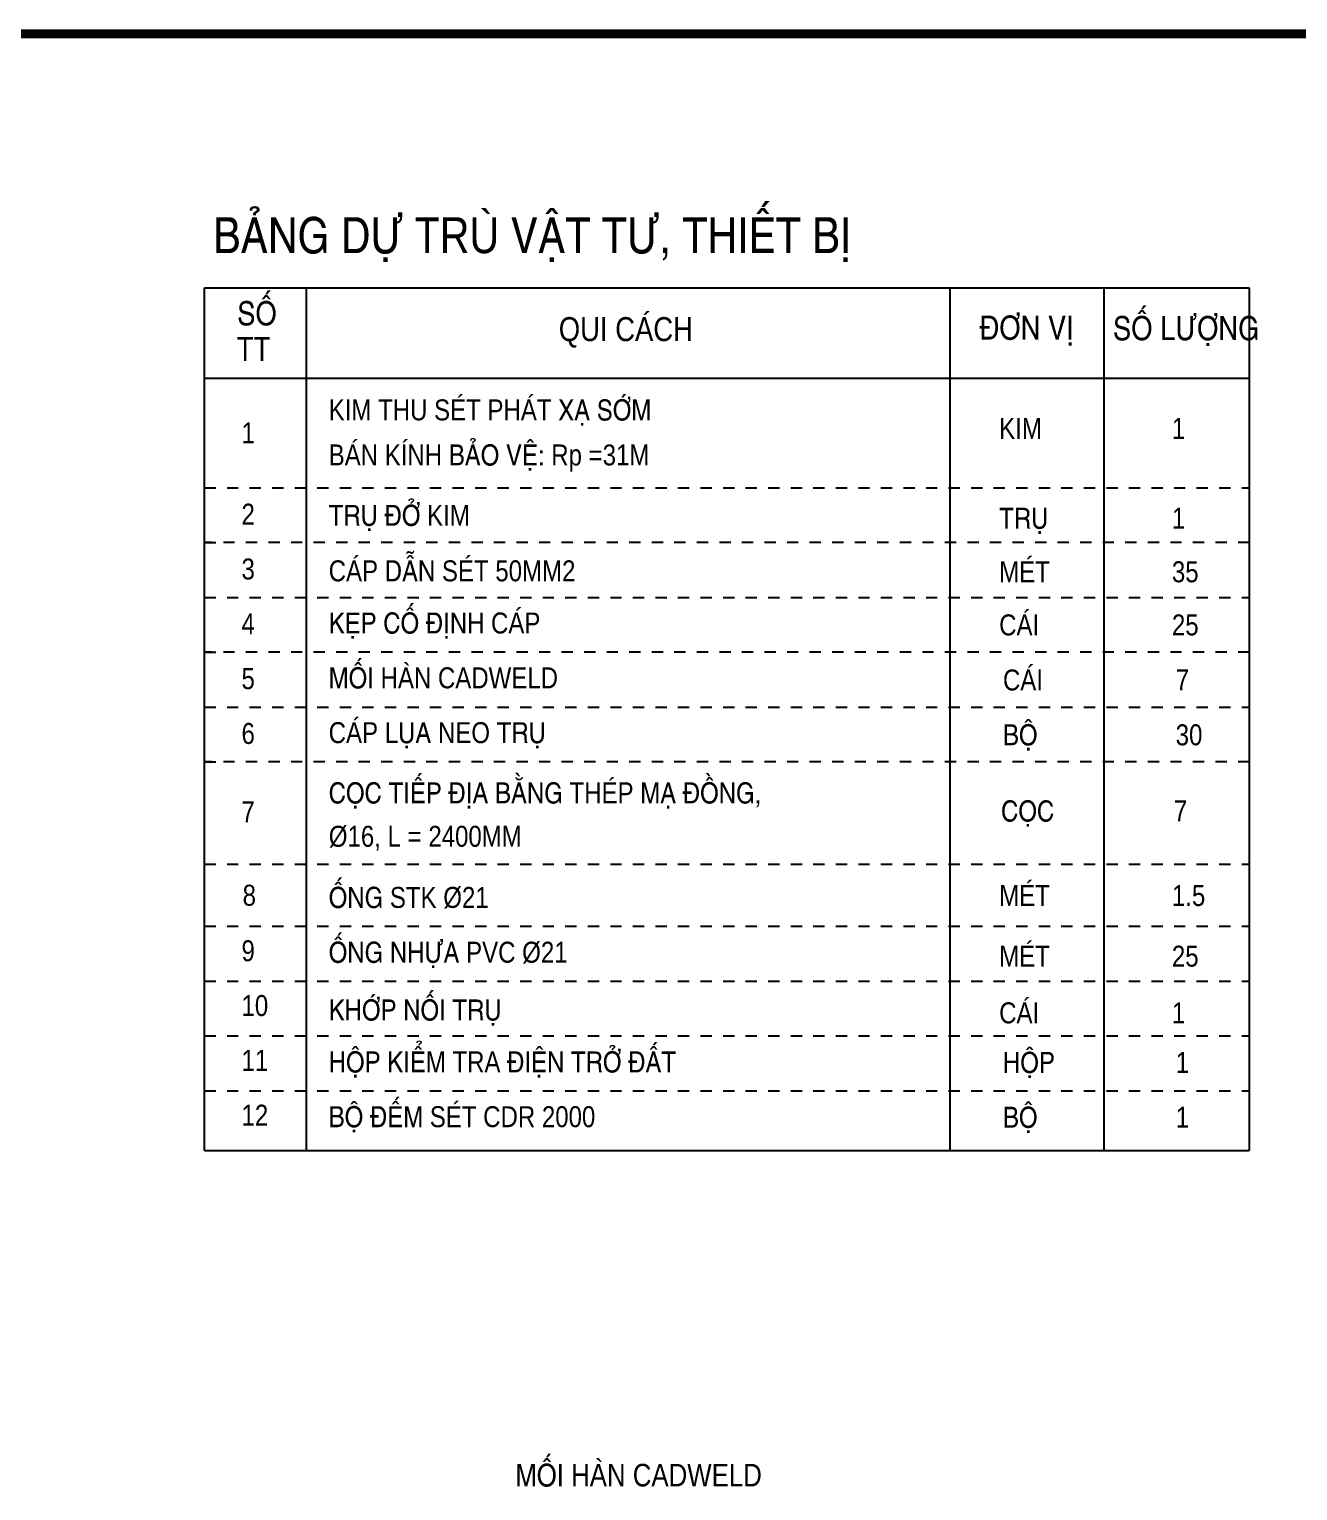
# Model space of a CAD drawing. Header units: millimetres. Extents: x 100 to 288, y -65 to 177.
# Drawn here: x 169.71 to 180.96, y -41.23 to -28.26 of the extents above; entities that cross this region are included whole.
import ezdxf

# ---------------------------------------------------------------- set-up
doc = ezdxf.new("R2010")
doc.units = ezdxf.units.MM
doc.header["$LTSCALE"] = 0.3
doc.header["$MEASUREMENT"] = 0
doc.linetypes.add('ACAD_ISO07W100', pattern=[3, 0, -3])
doc.layers.get('0').update_dxf_attribs({"linetype": 'CONTINUOUS', "lineweight": 13})
for name, color, linetype in [('DEN-24', 24, 'CONTINUOUS'), ('LAYER1', 1, 'CONTINUOUS'), ('LAYER7', 7, 'CONTINUOUS'), ('TEXT', 1, 'CONTINUOUS')]:
    doc.layers.add(name, color=color, linetype=linetype)
doc.styles.add('HELVE-KT', font='VHELVCN.TTF')
doc.styles.add('VNI-HELVE-CONDENSEN', font='VHELVCN.TTF')

msp = doc.modelspace()

# ---------------------------------------------------------------- linework, layer by layer
at = {"layer": 'DEN-24', "linetype": 'ACAD_ISO07W100', "ltscale": 30}
for p, q in [((171.26664, -32.33005), (180.53405, -32.33005)), ((171.26664, -32.81627), (180.53405, -32.81627)), ((171.26664, -33.30248), (180.53405, -33.30248)), ((171.26664, -33.78869), (180.53405, -33.78869)), ((171.26664, -34.27491), (180.53405, -34.27491)), ((171.26664, -34.76112), (180.53405, -34.76112)), ((171.26664, -35.66818), (180.53405, -35.66818)), ((171.26664, -36.21976), (180.53405, -36.21976)), ((171.26664, -36.70598), (180.53405, -36.70598)), ((171.26664, -37.19219), (180.53405, -37.19219)), ((171.26664, -37.6784), (180.53405, -37.6784))]:
    msp.add_line(p, q, dxfattribs=at)
at = {"layer": 'DEN-24', "linetype": 'ACAD_ISO07W100', "ltscale": 0.008}
for points in [[(171.26664, -32.33005), (180.53405, -32.33005)], [(180.53405, -32.81627), (171.26664, -32.81627)], [(171.26664, -33.30248), (180.53405, -33.30248)], [(180.53405, -33.78869), (171.26664, -33.78869)], [(171.26664, -34.27491), (180.53405, -34.27491)], [(180.53405, -34.76112), (171.26664, -34.76112)], [(171.26664, -35.66818), (180.53405, -35.66818)], [(171.26664, -36.21976), (180.53405, -36.21976)], [(171.26664, -36.70598), (180.53405, -36.70598)], [(171.26664, -37.19219), (180.53405, -37.19219)], [(171.26664, -37.6784), (180.53405, -37.6784)]]:
    msp.add_lwpolyline(points, dxfattribs=at)
at = {"layer": 'LAYER1'}
for p, q in [((171.26664, -30.55596), (180.53405, -30.55596)), ((171.26664, -38.20934), (171.26664, -30.55596)), ((172.16866, -30.55596), (172.16866, -38.20934)), ((177.87812, -30.55596), (177.87812, -38.20934)), ((179.24291, -30.56668), (179.24291, -38.20934)), ((180.53405, -30.55596), (180.53405, -38.20934)), ((171.26664, -31.35763), (180.53405, -31.35763)), ((171.26664, -38.20934), (180.53405, -38.20934))]:
    msp.add_line(p, q, dxfattribs=at)
at = {"layer": 'LAYER7', "linetype": 'Continuous', "const_width": 0.08}
msp.add_lwpolyline([(199.85754, -28.3036), (160.65754, -28.3036), (160.65754, -56.07851), (199.85754, -56.07851)], close=True, dxfattribs=at)

# ---------------------------------------------------------------- texts
at = {"linetype": 'Continuous', "ltscale": 5, "style": 'VNI-HELVE-CONDENSEN'}
for s, height, p in [('BAÛNG DÖÏ TRUØ VAÄT TÖ, THIEÁT BÒ', 0.3188505, (171.3436, -30.24962)), ('SOÁ', 0.212567, (171.55686, -30.88877)), ('SOÁ LÖÔÏNG', 0.212567, (179.32495, -31.02073)), ('QUI CAÙCH', 0.212567, (174.40913, -31.02978)), ('ÑÔN VÒ', 0.212567, (178.14177, -31.01632)), ('TT', 0.212567, (171.55324, -31.2053)), ('KIM THU SEÙT PHAÙT XAÏ SÔÙM ', 0.1859961, (172.36824, -31.73291)), ('1', 0.186, (171.59486, -31.93729)), ('KIM', 0.185996, (178.31565, -31.89667)), ('1', 0.186, (179.84778, -31.89667)), ('BAÙN KÍNH BAÛO VEÄ: Rp =31M', 0.1859961, (172.36824, -32.13246)), ('2', 0.186, (171.59486, -32.6576)), ('TRUÏ ÑÔÛ KIM', 0.1859961, (172.36824, -32.66783)), ('TRUÏ', 0.185996, (178.31565, -32.69342)), ('1', 0.186, (179.84778, -32.69342)), ('CAÙP DAÃN SEÙT 50MM2', 0.1859961, (172.36824, -33.16023)), ('3', 0.186, (171.59486, -33.14381)), ('MEÙT', 0.185996, (178.31565, -33.16846)), ('35', 0.185996, (179.84778, -33.16846)), ('KEÏP COÁ ÑÒNH CAÙP ', 0.1859961, (172.36824, -33.62296)), ('CAÙI', 0.185996, (178.31565, -33.63993)), ('4', 0.186, (171.59486, -33.63003)), ('25', 0.185996, (179.84778, -33.63993)), ('5', 0.186, (171.59486, -34.11624)), ('MOÁI HAØN CADWELD', 0.1859961, (172.36824, -34.10918)), ('CAÙI', 0.185996, (178.34935, -34.12825)), ('7', 0.186, (179.88148, -34.12825)), ('6', 0.186, (171.59486, -34.60245)), ('CAÙP LUÏA NEO TRUÏ', 0.1859961, (172.36824, -34.59539)), ('BOÄ', 0.185996, (178.34935, -34.61446)), ('30', 0.185996, (179.88148, -34.61446)), ('COÏC TIEÁP ÑÒA BAÈNG THEÙP MAÏ ÑOÀNG,', 0.1859961, (172.36824, -35.12943)), ('7', 0.186, (171.59486, -35.29674)), ('COÏC', 0.185996, (178.3325, -35.28993)), ('7', 0.186, (179.86463, -35.28993)), ('Þ16, L = 2400MM', 0.1859961, (172.36952, -35.51458)), ('8', 0.186, (171.60489, -36.03743)), ('OÁNG STK Þ21', 0.1859961, (172.36824, -36.05666)), ('MEÙT', 0.185996, (178.31565, -36.0399)), ('1.5', 0.185996, (179.84778, -36.0399)), ('OÁNG NHÖÏA PVC Þ21', 0.1859961, (172.36824, -36.54288)), ('9', 0.186, (171.59486, -36.52958)), ('MEÙT', 0.185996, (178.31565, -36.57754)), ('25', 0.185996, (179.84778, -36.57754)), ('KHÔÙP NOÁI TRUÏ ', 0.1859961, (172.36824, -37.05494)), ('10', 0.185996, (171.59486, -37.01579)), ('CAÙI', 0.185996, (178.31565, -37.08053)), ('1', 0.186, (179.84778, -37.08053)), ('11', 0.185996, (171.59486, -37.502)), ('HOÄP KIEÅM TRA ÑIEÄN TRÔÛ ÑAÁT', 0.1859961, (172.36824, -37.5153)), ('HOÄP', 0.185996, (178.34935, -37.52007)), ('1', 0.186, (179.88148, -37.52007)), ('12', 0.185996, (171.59486, -37.98822)), ('BOÄ ÑEÁM SEÙT CDR 2000', 0.1859961, (172.36824, -38.00152)), ('BOÄ', 0.185996, (178.34935, -38.00628)), ('1', 0.186, (179.88148, -38.00628))]:
    msp.add_text(s, height=height, dxfattribs=at).set_placement(p)
at = {"layer": 'TEXT', "linetype": 'Continuous', "ltscale": 0.05, "insert": (174.02345, -40.98743), "char_height": 0.2, "width": 5.7861083, "attachment_point": 1, "style": 'HELVE-KT'}
msp.add_mtext('{\\fVNI-Helve-Condense|b0|i0|c0|p2;MOÁI HAØN CADWELD}', dxfattribs=at)

doc.saveas('drawing.dxf')
